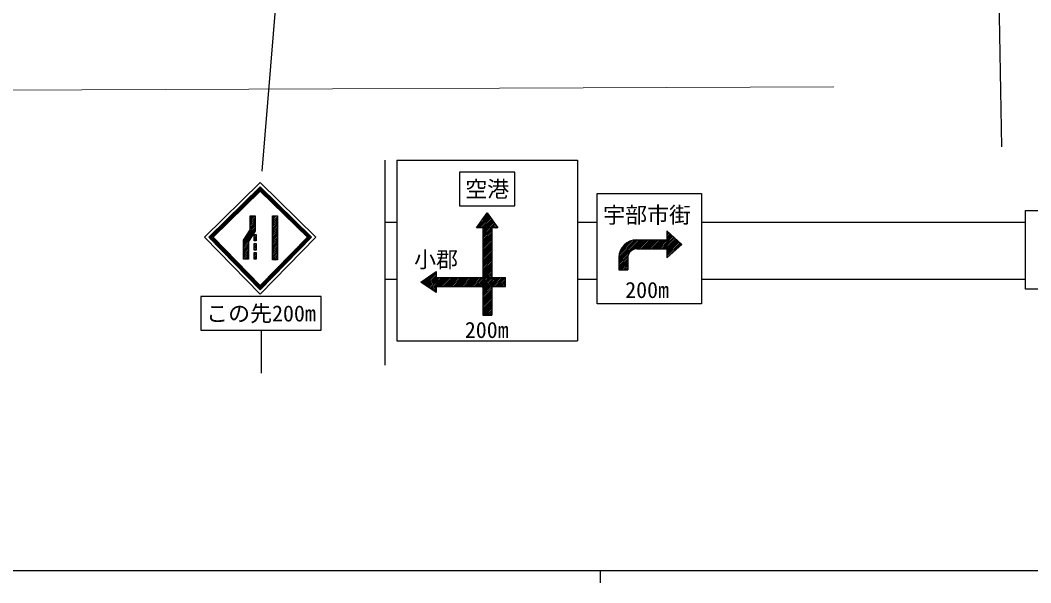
# Model space of a CAD drawing. Units: millimetres, scale not verified. Extents: x 40000 to 680000, y 20000 to 380000.
# Drawn here: x 120452 to 203317, y 204000 to 250091 of the extents above; entities that cross this region are included whole.
import ezdxf
from ezdxf.enums import TextEntityAlignment as Align

# ---------------------------------------------------------------- set-up
doc = ezdxf.new("R2010")
doc.units = ezdxf.units.MM
doc.header["$LTSCALE"] = 1000
for name, color, linetype, lineweight in [('M-STR-HTXT', 7, 'Continuous', 13), ('M-STR-STRC', 7, 'Continuous', 25), ('M-TTL-BAND', 7, 'Continuous', 25)]:
    doc.layers.add(name, color=color, linetype=linetype, lineweight=lineweight)
doc.styles.add('ＭＳ ゴシック', font='')
doc.styles.get('ＭＳ ゴシック').set_extended_font_data('MS Gothic')

msp = doc.modelspace()

# ---------------------------------------------------------------- hatches: boundary and pattern name
at = {"layer": 'M-STR-STRC'}
h = msp.add_hatch(dxfattribs=at)
h.set_pattern_fill('USER', color=256, style=0, pattern_type=2)
h.set_pattern_definition([(269.4106, (140134, 236443), (199.9894, -2.0572), []), (269.4106, (140134, 226848), (199.9894, -2.0572), [])])
h.paths.add_polyline_path([(140134, 236443), (135919, 232313), (140134, 228007), (144348, 232313), (140134, 236443), (140134, 236097), (136271, 232313), (140134, 228359), (143995, 232313), (140134, 236097)])
h = msp.add_hatch(dxfattribs=at)
h.set_pattern_fill('USER', color=256, style=0, pattern_type=2)
h.set_pattern_definition([(45, (139715, 232809), (-141.421, 141.421), []), (45, (139715, 232949), (-141.421, 141.421), [])])
h.paths.add_polyline_path([(139715, 232809), (139715, 234053), (139321, 234053), (139321, 232926), (138764, 232069), (138764, 230515), (139159, 230515), (139159, 231952)])
h = msp.add_hatch(dxfattribs=at)
h.set_pattern_fill('USER', color=256, style=0, pattern_type=2)
h.set_pattern_definition([(45, (141536, 230460), (-141.421, 141.421), []), (45, (141536, 230600), (-141.421, 141.421), [])])
h.paths.add_polyline_path([(141536, 230460), (141536, 234053), (141142, 234053), (141142, 230460)])
h = msp.add_hatch(dxfattribs=at)
h.set_pattern_fill('USER', color=256, style=0, pattern_type=2)
h.set_pattern_definition([(45, (159113, 233078), (-141.421, 141.421), []), (45, (159113, 233217), (-141.421, 141.421), [])])
h.paths.add_polyline_path([(159113, 233078), (159607, 233078), (158743, 234311), (157879, 233078), (158373, 233078)])
h = msp.add_hatch(dxfattribs=at)
h.set_pattern_fill('USER', color=256, style=0, pattern_type=2)
h.set_pattern_definition([(45, (159113, 229007), (-141.421, 141.421), []), (45, (159113, 229146), (-141.421, 141.421), [])])
h.paths.add_polyline_path([(159113, 229007), (159113, 233078), (158373, 233078), (158373, 229007)])
h = msp.add_hatch(dxfattribs=at)
h.set_pattern_fill('USER', color=256, style=0, pattern_type=2)
h.set_pattern_definition([(45, (139790, 232007), (-141.42, 141.42), []), (45, (139790, 232147), (-141.42, 141.42), [])])
h.paths.add_polyline_path([(139790, 232007), (139790, 232540), (139642, 232540), (139642, 232007)])
h = msp.add_hatch(dxfattribs=at)
h.set_pattern_fill('USER', color=256, style=0, pattern_type=2)
h.set_pattern_definition([(45, (173476, 231354), (-141.421, 141.421), []), (45, (173476, 231494), (-141.421, 141.421), [])])
h.paths.add_polyline_path([(173476, 231354), (173476, 232094), (171008, 232094, 0.41421), (169528, 230614), (169528, 229627), (170268, 229627), (170268, 230614, -0.41421), (171008, 231354)])
h = msp.add_hatch(dxfattribs=at)
h.set_pattern_fill('USER', color=256, style=0, pattern_type=2)
h.set_pattern_definition([(45, (174709, 231724), (-141.421, 141.421), []), (45, (174709, 231864), (-141.421, 141.421), [])])
h.paths.add_polyline_path([(174709, 231724), (173476, 232835), (173476, 232094), (173476, 231354), (173476, 230614)])
h = msp.add_hatch(dxfattribs=at)
h.set_pattern_fill('USER', color=256, style=0, pattern_type=2)
h.set_pattern_definition([(45, (139790, 231261), (-141.42, 141.42), []), (45, (139790, 231401), (-141.42, 141.42), [])])
h.paths.add_polyline_path([(139790, 231261), (139790, 231794), (139642, 231794), (139642, 231261)])
h = msp.add_hatch(dxfattribs=at)
h.set_pattern_fill('USER', color=256, style=0, pattern_type=2)
h.set_pattern_definition([(45, (139790, 230515), (-141.42, 141.42), []), (45, (139790, 230655), (-141.42, 141.42), [])])
h.paths.add_polyline_path([(139790, 230515), (139790, 231048), (139642, 231048), (139642, 230515)])
h = msp.add_hatch(dxfattribs=at)
h.set_pattern_fill('USER', color=256, style=0, pattern_type=2)
h.set_pattern_definition([(45, (154549, 227773), (-141.421, 141.421), []), (45, (154549, 227913), (-141.421, 141.421), [])])
h.paths.add_polyline_path([(154549, 227773), (154549, 228266), (154549, 229007), (154549, 229500), (153315, 228636)])
h = msp.add_hatch(dxfattribs=at)
h.set_pattern_fill('USER', color=256, style=0, pattern_type=2)
h.set_pattern_definition([(45, (158373, 228266), (-141.421, 141.421), []), (45, (158373, 228406), (-141.421, 141.421), [])])
h.paths.add_polyline_path([(158373, 228266), (158373, 229007), (154549, 229007), (154549, 228266)])
h = msp.add_hatch(dxfattribs=at)
h.set_pattern_fill('USER', color=256, style=0, pattern_type=2)
h.set_pattern_definition([(45, (159113, 228266), (-141.42, 141.42), []), (45, (159113, 228406), (-141.42, 141.42), [])])
h.paths.add_polyline_path([(159113, 228266), (159113, 229007), (158373, 229007), (158373, 228266)])
h = msp.add_hatch(dxfattribs=at)
h.set_pattern_fill('USER', color=256, style=0, pattern_type=2)
h.set_pattern_definition([(45, (160235, 228266), (-141.42, 141.42), []), (45, (160235, 228406), (-141.42, 141.42), [])])
h.paths.add_polyline_path([(160235, 228266), (160235, 229007), (159113, 229007), (159113, 228266)])
h = msp.add_hatch(dxfattribs=at)
h.set_pattern_fill('USER', color=256, style=0, pattern_type=2)
h.set_pattern_definition([(45, (159113, 225922), (-141.421, 141.421), []), (45, (159113, 226062), (-141.421, 141.421), [])])
h.paths.add_polyline_path([(159113, 225922), (159113, 228266), (158373, 228266), (158373, 225922)])

# ---------------------------------------------------------------- linework, layer by layer
at = {"layer": 'M-STR-HTXT'}
msp.add_line((80518, 244201), (187180, 244643), dxfattribs=at)
at = {"layer": 'M-STR-STRC'}
for p, q in [((200360, 272654), (200912, 239725)), ((143126, 272337), (140271, 237715)), ((150354, 238620), (150354, 221842)), ((151341, 238620), (151341, 223816)), ((151341, 238620), (166145, 238620)), ((166145, 238620), (166145, 223816)), ((140134, 236443), (135919, 232313)), ((144348, 232313), (140134, 236443)), ((140134, 236097), (136271, 232313)), ((143995, 232313), (140134, 236097)), ((139321, 234053), (139715, 234053)), ((139321, 232926), (139321, 234053)), ((139715, 234053), (139715, 232809)), ((141142, 234053), (141536, 234053)), ((141142, 230460), (141142, 234053)), ((141536, 234053), (141536, 230460)), ((157879, 233078), (158743, 234311)), ((158743, 234311), (159607, 233078)), ((138764, 232069), (139321, 232926)), ((150354, 233553), (151341, 233553)), ((159607, 233078), (157879, 233078)), ((158373, 233078), (158373, 225922)), ((159113, 233078), (159113, 225922)), ((166145, 233553), (167760, 233553)), ((176324, 233553), (202877, 233553)), ((135919, 232313), (140134, 228007)), ((136271, 232313), (140134, 228359)), ((138764, 230515), (138764, 232069)), ((139715, 232809), (139159, 231952)), ((139642, 232540), (139790, 232540)), ((139642, 232007), (139642, 232540)), ((139790, 232540), (139790, 232007)), ((140134, 228007), (144348, 232313)), ((140134, 228359), (143995, 232313)), ((171008, 232094), (173476, 232094)), ((173476, 232835), (173476, 230614)), ((173476, 232835), (174709, 231724)), ((139159, 231952), (139159, 230515)), ((139790, 232007), (139642, 232007)), ((139642, 231794), (139790, 231794)), ((139642, 231261), (139642, 231794)), ((139790, 231261), (139642, 231261)), ((139790, 231794), (139790, 231261)), ((171008, 231354), (173476, 231354)), ((174709, 231724), (173476, 230614)), ((139159, 230515), (138764, 230515)), ((139642, 231048), (139790, 231048)), ((139642, 230515), (139642, 231048)), ((139790, 230515), (139642, 230515)), ((139790, 231048), (139790, 230515)), ((141536, 230460), (141142, 230460)), ((169528, 230614), (169528, 229627)), ((170268, 230614), (170268, 229627)), ((169528, 229627), (170268, 229627)), ((150354, 228865), (151341, 228865)), ((153315, 228636), (154549, 229500)), ((154549, 229500), (154549, 227773)), ((154549, 229007), (160235, 229007)), ((160235, 228266), (160235, 229007)), ((166145, 228865), (167760, 228865)), ((176324, 228865), (202877, 228865)), ((154549, 227773), (153315, 228636)), ((154549, 228266), (160235, 228266)), ((158373, 225922), (159113, 225922)), ((140196, 224687), (140196, 221180)), ((151341, 223816), (166145, 223816))]:
    msp.add_line(p, q, dxfattribs=at)
for points in [[(156473, 234878), (161013, 234878), (161013, 237642), (156473, 237642)], [(135566, 232313), (140134, 236788), (144700, 232313), (140134, 227654)], [(167760, 235887), (176324, 235887), (176324, 226857), (167760, 226857)], [(202877, 234504), (211660, 234504), (211660, 228055), (202877, 228055)], [(135261, 224687), (145131, 224687), (145131, 227450), (135261, 227450)]]:
    msp.add_lwpolyline(points, close=True, dxfattribs=at)
for radius in [1480, 740]:
    msp.add_arc((171008, 230614), radius, 90, 180, dxfattribs=at)
at = {"layer": 'M-TTL-BAND'}
for p, q in [((40000, 205000), (579000, 205000)), ((168000, 205000), (168000, 204000))]:
    msp.add_line(p, q, dxfattribs=at)

# ---------------------------------------------------------------- texts
at = {"layer": 'M-STR-STRC', "style": 'ＭＳ ゴシック'}
for s, p in [('空港', (158743, 236260)), ('宇部市街', (171855, 234135)), ('小郡', (154549, 230487)), ('200m', (171855, 227991)), ('この先200m', (140196, 226068)), ('200m', (158706, 224716))]:
    msp.add_text(s, height=1320, dxfattribs=at).set_placement(p, align=Align.MIDDLE_CENTER)

doc.saveas('drawing.dxf')
